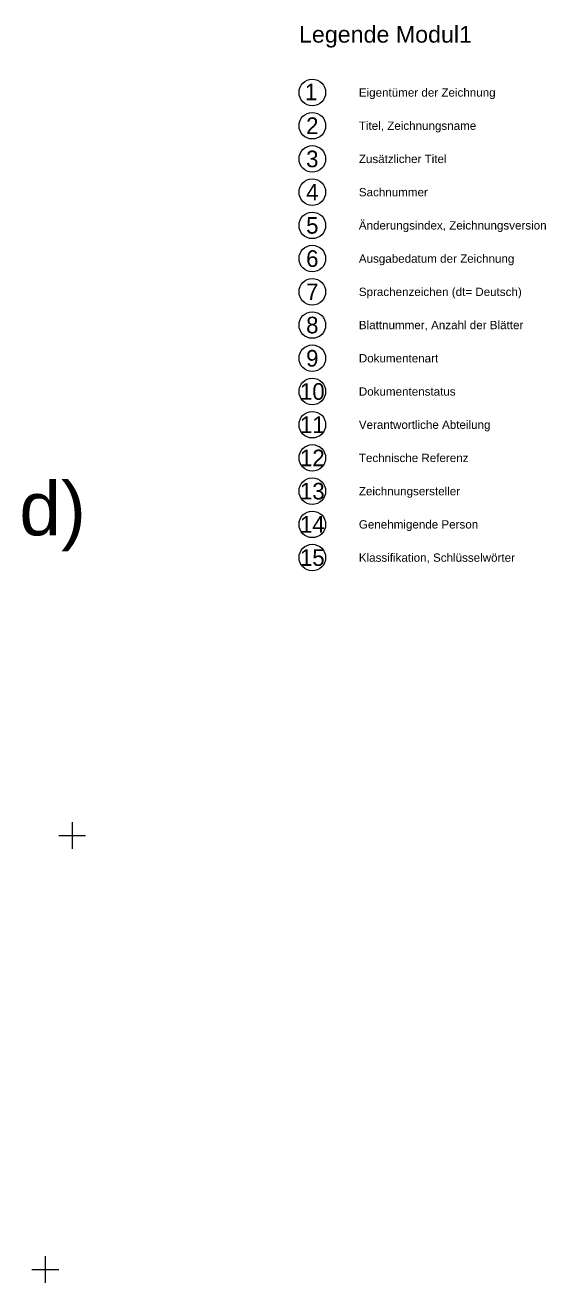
# Model space of a CAD drawing. Header units: millimetres. Extents: x 633 to 4785, y -1154 to 2521.
# Drawn here: x 2518.3 to 2615.4, y -623.8 to -389.1 of the extents above; entities that cross this region are included whole.
import ezdxf
from ezdxf.enums import TextEntityAlignment as Align

# ---------------------------------------------------------------- set-up
doc = ezdxf.new("R2010")
doc.units = ezdxf.units.MM
doc.header["$LTSCALE"] = 5
for name, color, linetype, lineweight, true_color in [('_Einfügepunkt', 1, 'Continuous', 5, 0xff0000), ('_Legende', 7, 'Continuous', 5, 0x000000), ('Nr_Kreis', 1, 'Continuous', 5, 0xff0000)]:
    doc.layers.add(name, color=color, linetype=linetype, lineweight=lineweight, true_color=true_color)
doc.styles.add('textstyle673', font='')
doc.styles.add('textstyle674', font='')
doc.styles.add('textstyle675', font='')
doc.styles.add('textstyle676', font='')
doc.styles.add('textstyle677', font='')
doc.styles.add('textstyle678', font='')
doc.styles.add('textstyle679', font='')
doc.styles.add('textstyle680', font='')
doc.styles.add('textstyle681', font='')
doc.styles.add('textstyle682', font='')
doc.styles.add('textstyle683', font='')
doc.styles.add('textstyle684', font='')
doc.styles.add('textstyle685', font='')
doc.styles.add('textstyle686', font='')
doc.styles.add('textstyle687', font='')
doc.styles.add('textstyle691', font='')
doc.styles.add('textstyle699', font='')
doc.styles.add('textstyle700', font='')
doc.styles.add('textstyle701', font='')
doc.styles.add('textstyle702', font='')
doc.styles.add('textstyle703', font='')
doc.styles.add('textstyle704', font='')
doc.styles.add('textstyle705', font='')
doc.styles.add('textstyle706', font='')
doc.styles.add('textstyle707', font='')
doc.styles.add('textstyle708', font='')
doc.styles.add('textstyle709', font='')
doc.styles.add('textstyle710', font='')
doc.styles.add('textstyle711', font='')
doc.styles.add('textstyle712', font='')
doc.styles.add('textstyle713', font='')
doc.styles.add('textstyle714', font='')
doc.styles.get('textstyle673').set_extended_font_data('Arial')
doc.styles.get('textstyle674').set_extended_font_data('Arial')
doc.styles.get('textstyle675').set_extended_font_data('Arial')
doc.styles.get('textstyle676').set_extended_font_data('Arial')
doc.styles.get('textstyle677').set_extended_font_data('Arial')
doc.styles.get('textstyle678').set_extended_font_data('Arial')
doc.styles.get('textstyle679').set_extended_font_data('Arial')
doc.styles.get('textstyle680').set_extended_font_data('Arial')
doc.styles.get('textstyle681').set_extended_font_data('Arial')
doc.styles.get('textstyle682').set_extended_font_data('Arial')
doc.styles.get('textstyle683').set_extended_font_data('Arial')
doc.styles.get('textstyle684').set_extended_font_data('Arial')
doc.styles.get('textstyle685').set_extended_font_data('Arial')
doc.styles.get('textstyle686').set_extended_font_data('Arial')
doc.styles.get('textstyle687').set_extended_font_data('Arial')
doc.styles.get('textstyle691').set_extended_font_data('Arial')
doc.styles.get('textstyle699').set_extended_font_data('Arial')
doc.styles.get('textstyle700').set_extended_font_data('TGL 31034-1')
doc.styles.get('textstyle701').set_extended_font_data('TGL 31034-1')
doc.styles.get('textstyle702').set_extended_font_data('TGL 31034-1')
doc.styles.get('textstyle703').set_extended_font_data('TGL 31034-1')
doc.styles.get('textstyle704').set_extended_font_data('TGL 31034-1')
doc.styles.get('textstyle705').set_extended_font_data('TGL 31034-1')
doc.styles.get('textstyle706').set_extended_font_data('TGL 31034-1')
doc.styles.get('textstyle707').set_extended_font_data('TGL 31034-1')
doc.styles.get('textstyle708').set_extended_font_data('TGL 31034-1')
doc.styles.get('textstyle709').set_extended_font_data('TGL 31034-1')
doc.styles.get('textstyle710').set_extended_font_data('TGL 31034-1')
doc.styles.get('textstyle711').set_extended_font_data('TGL 31034-1')
doc.styles.get('textstyle712').set_extended_font_data('TGL 31034-1')
doc.styles.get('textstyle713').set_extended_font_data('TGL 31034-1')
doc.styles.get('textstyle714').set_extended_font_data('TGL 31034-1')

msp = doc.modelspace()

# ---------------------------------------------------------------- linework, layer by layer
at = {"layer": '_Einfügepunkt'}
for p, q in [((2527.03, -537.85), (2527.03, -542.85)), ((2524.53, -540.35), (2529.53, -540.35)), ((2522.03, -618.85), (2522.03, -623.85)), ((2519.53, -621.35), (2524.53, -621.35))]:
    msp.add_line(p, q, dxfattribs=at)
at = {"layer": 'Nr_Kreis'}
for centre in [(2571.84, -401.7), (2571.84, -407.9), (2571.84, -414.1), (2571.84, -420.3), (2571.84, -426.5), (2571.84, -432.7), (2571.84, -438.9), (2571.84, -445.1), (2571.84, -451.3), (2571.84, -457.5), (2571.84, -463.7), (2571.84, -469.9), (2571.84, -476.1), (2571.84, -482.3), (2571.84, -488.5)]:
    msp.add_circle(centre, 2.48, dxfattribs=at)

# ---------------------------------------------------------------- texts
at = {"layer": '_Legende', "style": 'textstyle699'}
msp.add_text('Legende Modul1', height=3.1, dxfattribs=at).set_placement((2569.36, -389.3), align=Align.TOP_LEFT)
at = {"layer": '_Legende'}
for s, style, p in [('Eigentümer der Zeichnung', 'textstyle673', (2580.52, -401.7)), ('Titel, Zeichnungsname', 'textstyle674', (2580.52, -407.9)), ('Zusätzlicher Titel', 'textstyle675', (2580.52, -414.1)), ('Sachnummer', 'textstyle676', (2580.52, -420.3)), ('Änderungsindex, Zeichnungsversion', 'textstyle677', (2580.52, -426.5)), ('Ausgabedatum der Zeichnung', 'textstyle678', (2580.52, -432.7)), ('Sprachenzeichen (dt= Deutsch)', 'textstyle679', (2580.52, -438.9)), ('Blattnummer, Anzahl der Blätter', 'textstyle680', (2580.52, -445.1)), ('Dokumentenart', 'textstyle681', (2580.52, -451.3)), ('Dokumentenstatus', 'textstyle682', (2580.52, -457.5)), ('Verantwortliche Abteilung', 'textstyle683', (2580.52, -463.7)), ('Technische Referenz', 'textstyle684', (2580.52, -469.9)), ('Zeichnungsersteller', 'textstyle685', (2580.52, -476.1)), ('Genehmigende Person', 'textstyle686', (2580.52, -482.3)), ('Klassifikation, Schlüsselwörter', 'textstyle687', (2580.52, -488.5))]:
    msp.add_text(s, height=1.55, dxfattribs=dict(at, style=style)).set_placement(p, align=Align.MIDDLE_LEFT)
at = {"layer": '_Legende', "insert": (2337.03, -474.35), "char_height": 10, "attachment_point": 1, "style": 'textstyle691'}
msp.add_mtext('Einfügepunkt 10x10 (Blattrand)', dxfattribs=at)
at = {"layer": 'Nr_Kreis'}
for s, style, p in [('1', 'textstyle700', (2571.61, -401.6)), ('2', 'textstyle701', (2571.84, -407.9)), ('3', 'textstyle702', (2571.84, -414.1)), ('4', 'textstyle703', (2571.84, -420.3)), ('5', 'textstyle704', (2571.84, -426.5)), ('6', 'textstyle705', (2571.84, -432.7)), ('7', 'textstyle706', (2571.84, -438.9)), ('8', 'textstyle707', (2571.84, -445.1)), ('9', 'textstyle708', (2571.84, -451.3)), ('10', 'textstyle709', (2571.84, -457.5)), ('11', 'textstyle710', (2571.84, -463.7)), ('12', 'textstyle711', (2571.84, -469.9)), ('13', 'textstyle712', (2571.84, -476.1)), ('14', 'textstyle713', (2571.84, -482.3)), ('15', 'textstyle714', (2571.84, -488.5))]:
    msp.add_text(s, height=3.1, dxfattribs=dict(at, style=style)).set_placement(p, align=Align.MIDDLE_CENTER)

doc.saveas('drawing.dxf')
